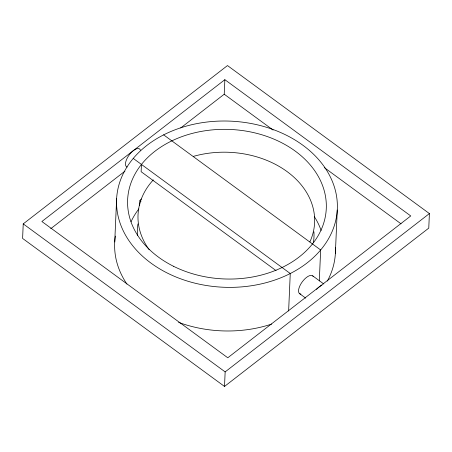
<?xml version="1.0" encoding="UTF-8"?>
<svg xmlns="http://www.w3.org/2000/svg" width="452" height="452" viewBox="0 0 452 452"><rect width="100%" height="100%" fill="white"/><g stroke="black" fill="none" stroke-linecap="round" stroke-linejoin="round"><path stroke-width="0.68" d="M23.233 223.881L22.6 238.424L224.514 386.437L428.767 228.119L429.4 213.576L227.486 65.563L23.233 223.881L225.147 371.9L224.514 386.437M114.735 241.989L116.639 198.371M139.657 205.406L139.86 200.778A99.423 74.806 2.5 0 1 141.306 199.021M141.448 164.432L141.126 171.698L276.053 270.607M180.715 127.95L224.226 94.219L224.859 79.682L410.749 215.949L227.774 357.781L41.883 221.508L224.859 79.682M288.625 311.004L290.263 273.522L133.25 158.42M319.304 280.918L320.654 249.962L163.641 134.86M335.361 253.628L337.265 210.01A110.469 83.123 2.5 0 0 176.088 129.419A110.469 83.123 2.5 0 0 167.5 273.144A110.469 83.123 2.5 0 0 337.265 210.01M50.731 228.701L124.927 171.189M225.147 371.9L429.4 213.576M224.226 94.219L273.115 130.057M324.276 167.562L401.02 223.825M312.688 275.85L323.835 284.025M299.563 293.619L305.693 298.117M139.86 200.778L140.996 201.615M335.435 247.696A110.469 83.123 2.5 0 1 327.35 281.054M271.624 324.084A110.469 83.123 2.5 0 1 178.58 322.361M126.916 284.082A110.469 83.123 2.5 0 1 115.367 236.085M131.04 221.746A99.423 74.806 2.5 0 1 138.843 208.931M314.326 216.615A99.423 74.806 2.5 0 1 321.129 230.492M316.586 289.382A11.046 4.831 -53.8 0 1 321.897 285.263M300.908 294.088A11.046 4.831 -53.8 0 1 302.049 282.127A11.046 4.831 -53.8 0 1 313.355 276.675M127.102 167.076A11.046 4.831 -53.8 0 1 129.69 154.307A11.046 4.831 -53.8 0 1 140.436 150.166M313.925 231.819A88.377 66.495 2.5 0 1 313.428 242.651M137.487 235.396A88.377 66.495 2.5 0 1 137.939 223.893M193.264 156.415A88.377 66.495 2.5 0 1 287.105 171.613A88.377 66.495 2.5 0 1 309.88 241.899M149.154 249.657A88.377 66.495 2.5 0 1 153.318 179.885M173.449 266.245A99.423 74.806 2.5 0 0 326.237 209.429A99.423 74.806 2.5 0 0 181.173 136.899A99.423 74.806 2.5 0 0 173.449 266.245"/></g></svg>
